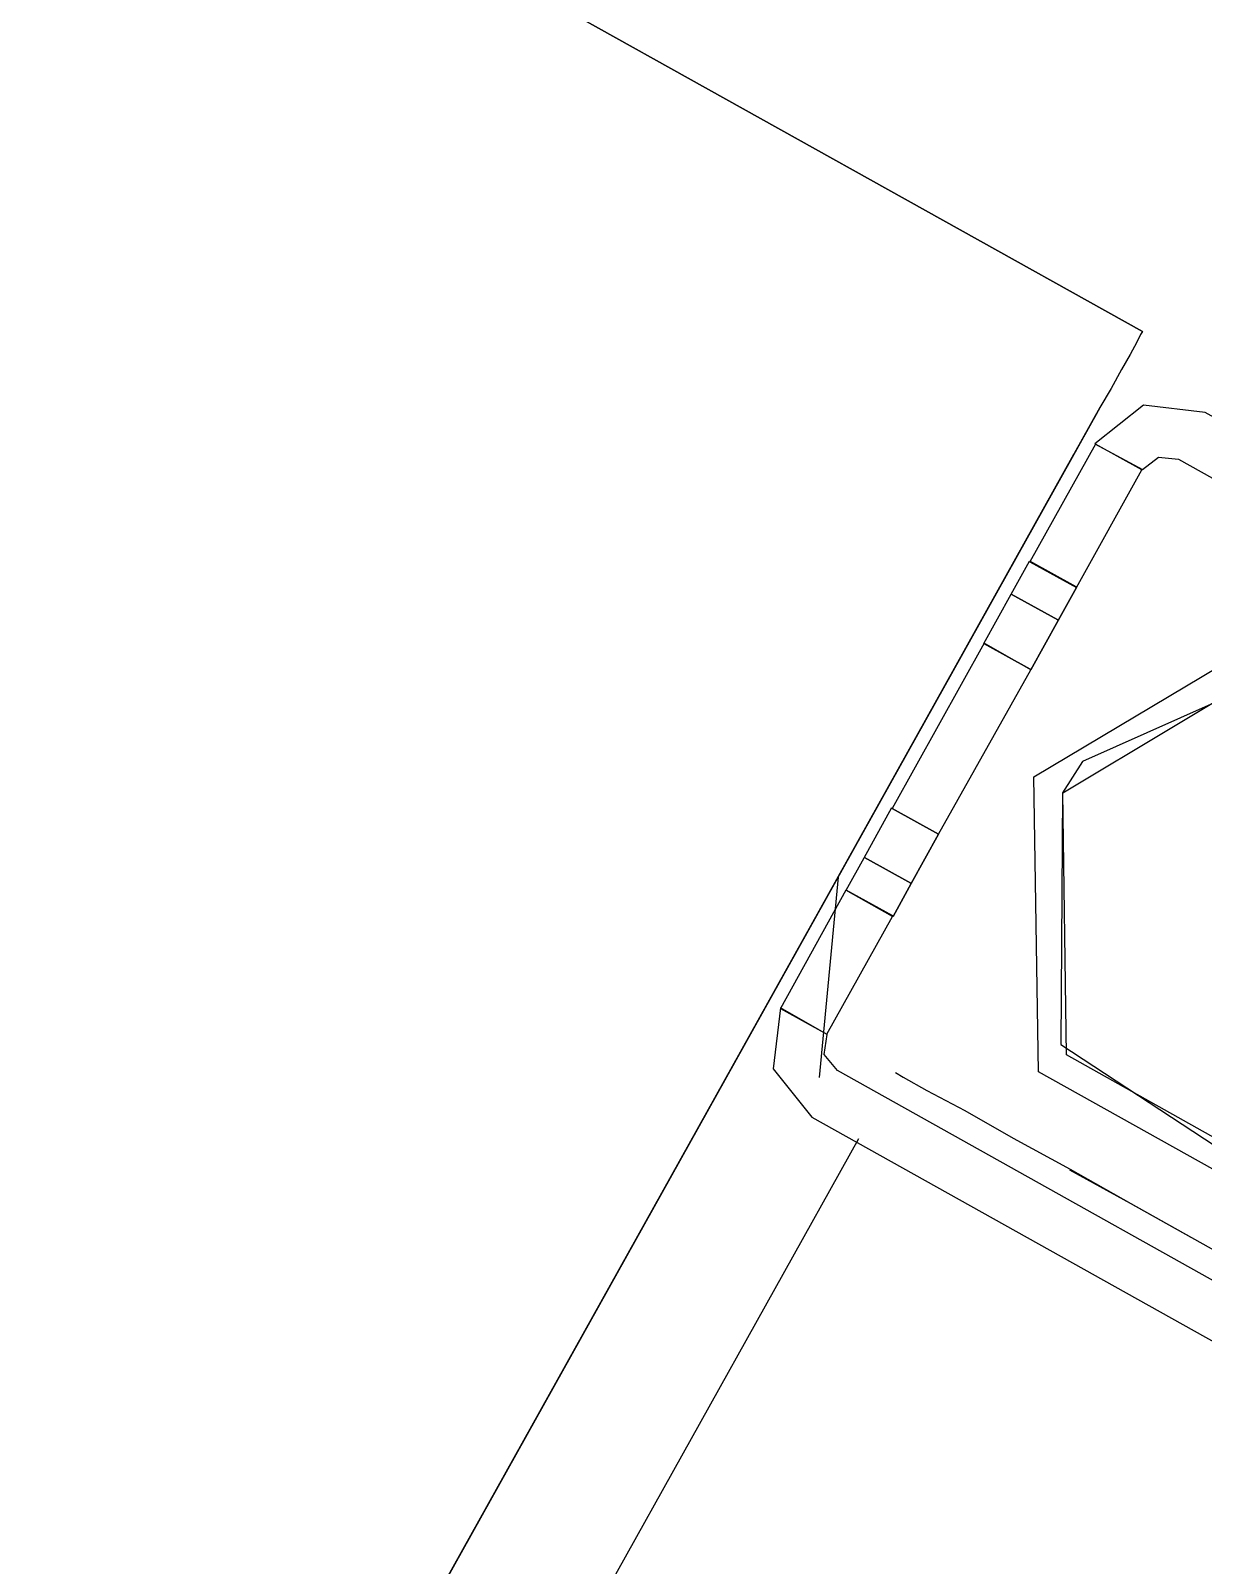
# Model space of a CAD drawing. Header units: metres. Extents: x 2.3 to 42.8, y 0.9 to 31.9.
# Drawn here: x 24.16093 to 24.17809, y 14.94456 to 14.96702 of the extents above; entities that cross this region are included whole.
import ezdxf

# ---------------------------------------------------------------- set-up
doc = ezdxf.new("R2010")
doc.units = ezdxf.units.M
doc.layers.add('PARETI_STRUTTURE', color=7, linetype='Continuous')

msp = doc.modelspace()

# ---------------------------------------------------------------- linework, layer by layer
at = {"layer": 'PARETI_STRUTTURE'}
for points in [[(23.891128, 15.122224), (24.177198, 14.962613)], [(23.891128, 15.122224), (24.177198, 14.962613)], [(24.084435, 14.796372), (24.176574, 14.961497)], [(24.084435, 14.796372), (24.176574, 14.961497)], [(24.186823, 14.955219), (24.186934, 14.956122), (24.186365, 14.95683), (24.178115, 14.961427), (24.177212, 14.961538), (24.176503, 14.960969), (24.177198, 14.960594), (24.177434, 14.960774), (24.177726, 14.960747), (24.185976, 14.956136), (24.18617, 14.955899), (24.186128, 14.955608)], [(24.084434, 14.796348), (24.176545, 14.961445)], [(24.084434, 14.796348), (24.176545, 14.961445)], [(24.084778, 14.79697), (24.176195, 14.960818)], [(24.084778, 14.79697), (24.176195, 14.960818)], [(24.175563, 14.957662), (24.175966, 14.958384), (24.17623, 14.95887), (24.177188, 14.960592), (24.176508, 14.960967), (24.175549, 14.959245), (24.17623, 14.95887), (24.175966, 14.958384)], [(24.176228, 14.958877), (24.175548, 14.959252)], [(24.176228, 14.958877), (24.175548, 14.959252)], [(24.175959, 14.958395), (24.175278, 14.95877)], [(24.175959, 14.958395), (24.175278, 14.95877)], [(24.175563, 14.957662), (24.175966, 14.958384), (24.17623, 14.95887), (24.175966, 14.958384)], [(24.183148, 14.95189), (24.17944, 14.949681), (24.175676, 14.951779), (24.175606, 14.956098), (24.179315, 14.958306), (24.183078, 14.956209)], [(24.174214, 14.955261), (24.175562, 14.957663), (24.174881, 14.958052), (24.173534, 14.955636)], [(24.175556, 14.957673), (24.174876, 14.958048)], [(24.175556, 14.957673), (24.174876, 14.958048)], [(24.176028, 14.955862), (24.176001, 14.952181), (24.17907, 14.950167), (24.182431, 14.951667), (24.182723, 14.952126), (24.182751, 14.955806), (24.179681, 14.95782), (24.17632, 14.95632)], [(24.182724, 14.952126), (24.179433, 14.950154), (24.176085, 14.952029), (24.17603, 14.955862), (24.179321, 14.957834), (24.182669, 14.955959)], [(24.173548, 14.954052), (24.173812, 14.954538), (24.174214, 14.955261), (24.173812, 14.954538)], [(24.173548, 14.954052), (24.173812, 14.954538), (24.174214, 14.955261), (24.173812, 14.954538)], [(24.173809, 14.954541), (24.173128, 14.954916)], [(24.173809, 14.954541), (24.173128, 14.954916)], [(24.17258, 14.952331), (24.173538, 14.954054), (24.172858, 14.954442), (24.171899, 14.952706)], [(24.173542, 14.954063), (24.172862, 14.954438)], [(24.173542, 14.954063), (24.172862, 14.954438)], [(24.18061, 14.946508), (24.181513, 14.946397), (24.182222, 14.946966), (24.181527, 14.947355), (24.181291, 14.947161), (24.180985, 14.947188), (24.172735, 14.951799), (24.172541, 14.952036), (24.172583, 14.952327), (24.171902, 14.952716), (24.171791, 14.951827), (24.17236, 14.951119)]]:
    msp.add_lwpolyline(points, close=True, dxfattribs=at)
for points in [[(24.177198, 14.962613), (23.891128, 15.122224)], [(24.177198, 14.962613), (24.17717, 14.962572), (24.177114, 14.96246), (24.177017, 14.96228), (24.176892, 14.962058), (24.176739, 14.96178), (24.176573, 14.961502), (24.084434, 14.796363)], [(24.176545, 14.961445), (24.084434, 14.796348)], [(24.176195, 14.960818), (24.084778, 14.79697)], [(24.174876, 14.958048), (24.175278, 14.95877), (24.175542, 14.959256)], [(24.174876, 14.958048), (24.175278, 14.95877), (24.175542, 14.959256)], [(24.174876, 14.958048), (24.175278, 14.95877), (24.175542, 14.959256)], [(24.174876, 14.958048), (24.175278, 14.95877), (24.175542, 14.959256)], [(24.174876, 14.958048), (24.175278, 14.95877), (24.175542, 14.959256)], [(24.174876, 14.958048), (24.175278, 14.95877), (24.175542, 14.959256)], [(24.174876, 14.958048), (24.175278, 14.95877), (24.175542, 14.959256)], [(24.174876, 14.958048), (24.175278, 14.95877), (24.175542, 14.959256)], [(24.174876, 14.958048), (24.175278, 14.95877), (24.175542, 14.959256)], [(24.174876, 14.958048), (24.175278, 14.95877), (24.175542, 14.959256)], [(24.174876, 14.958048), (24.175278, 14.95877), (24.175542, 14.959256)], [(24.174876, 14.958048), (24.175278, 14.95877), (24.175542, 14.959256)], [(24.174876, 14.958048), (24.175278, 14.95877), (24.175542, 14.959256)], [(24.174876, 14.958048), (24.175278, 14.95877), (24.175542, 14.959256)], [(24.174876, 14.958048), (24.175278, 14.95877), (24.175542, 14.959256)], [(24.174876, 14.958048), (24.175278, 14.95877), (24.175542, 14.959256)], [(24.174876, 14.958048), (24.175278, 14.95877), (24.175542, 14.959256)], [(24.174876, 14.958048), (24.175278, 14.95877), (24.175542, 14.959256)], [(24.174876, 14.958048), (24.175278, 14.95877), (24.175542, 14.959256)], [(24.174876, 14.958048), (24.175278, 14.95877), (24.175542, 14.959256)], [(24.174876, 14.958048), (24.175278, 14.95877), (24.175542, 14.959256)], [(24.174876, 14.958048), (24.175278, 14.95877), (24.175542, 14.959256)], [(24.174876, 14.958048), (24.175278, 14.95877), (24.175542, 14.959256)], [(24.174876, 14.958048), (24.175278, 14.95877), (24.175542, 14.959256)], [(24.174876, 14.958048), (24.175278, 14.95877), (24.175542, 14.959256)], [(24.174876, 14.958048), (24.175278, 14.95877), (24.175542, 14.959256)], [(24.174876, 14.958048), (24.175278, 14.95877), (24.175542, 14.959256)], [(24.174876, 14.958048), (24.175278, 14.95877), (24.175542, 14.959256)], [(24.174876, 14.958048), (24.175278, 14.95877), (24.175542, 14.959256)], [(24.174876, 14.958048), (24.175278, 14.95877), (24.175542, 14.959256)], [(24.174876, 14.958048), (24.175278, 14.95877), (24.175542, 14.959256)], [(24.174876, 14.958048), (24.175278, 14.95877), (24.175542, 14.959256)], [(24.174876, 14.958048), (24.175278, 14.95877), (24.175542, 14.959256)], [(24.174876, 14.958048), (24.175278, 14.95877), (24.175542, 14.959256)], [(24.174876, 14.958048), (24.175278, 14.95877), (24.175542, 14.959256)], [(24.174876, 14.958048), (24.175278, 14.95877), (24.175542, 14.959256)], [(24.174876, 14.958048), (24.175278, 14.95877), (24.175542, 14.959256)], [(24.174876, 14.958048), (24.175278, 14.95877), (24.175542, 14.959256)], [(24.174876, 14.958048), (24.175278, 14.95877), (24.175542, 14.959256)], [(24.174876, 14.958048), (24.175278, 14.95877), (24.175542, 14.959256)], [(24.174876, 14.958048), (24.175278, 14.95877), (24.175542, 14.959256)], [(24.174876, 14.958048), (24.175278, 14.95877), (24.175542, 14.959256)], [(24.174876, 14.958048), (24.175278, 14.95877), (24.175542, 14.959256)], [(24.174876, 14.958048), (24.175278, 14.95877), (24.175542, 14.959256)], [(24.174876, 14.958048), (24.175278, 14.95877), (24.175542, 14.959256)], [(24.174876, 14.958048), (24.175278, 14.95877), (24.175542, 14.959256)], [(24.174876, 14.958048), (24.175278, 14.95877), (24.175542, 14.959256)], [(24.174876, 14.958048), (24.175278, 14.95877), (24.175542, 14.959256)], [(24.174876, 14.958048), (24.175278, 14.95877), (24.175542, 14.959256)], [(24.174876, 14.958048), (24.175278, 14.95877), (24.175542, 14.959256)], [(24.174876, 14.958048), (24.175278, 14.95877), (24.175542, 14.959256)], [(24.174876, 14.958048), (24.175278, 14.95877), (24.175542, 14.959256)], [(24.174876, 14.958048), (24.175278, 14.95877), (24.175542, 14.959256)], [(24.174876, 14.958048), (24.175278, 14.95877), (24.175542, 14.959256)], [(24.175548, 14.959252), (24.176228, 14.958877)], [(24.175548, 14.959252), (24.176228, 14.958877)], [(24.175548, 14.959252), (24.176228, 14.958877)], [(24.175548, 14.959252), (24.176228, 14.958877)], [(24.175548, 14.959252), (24.176228, 14.958877)], [(24.175548, 14.959252), (24.176228, 14.958877)], [(24.175548, 14.959252), (24.176228, 14.958877)], [(24.175548, 14.959252), (24.176228, 14.958877)], [(24.175548, 14.959252), (24.176228, 14.958877)], [(24.175548, 14.959252), (24.176228, 14.958877)], [(24.175548, 14.959252), (24.176228, 14.958877)], [(24.175548, 14.959252), (24.176228, 14.958877)], [(24.175548, 14.959252), (24.176228, 14.958877)], [(24.175548, 14.959252), (24.176228, 14.958877)], [(24.175548, 14.959252), (24.176228, 14.958877)], [(24.175548, 14.959252), (24.176228, 14.958877)], [(24.175548, 14.959252), (24.176228, 14.958877)], [(24.175548, 14.959252), (24.176228, 14.958877)], [(24.175548, 14.959252), (24.176228, 14.958877)], [(24.175548, 14.959252), (24.176228, 14.958877)], [(24.175548, 14.959252), (24.176228, 14.958877)], [(24.175548, 14.959252), (24.176228, 14.958877)], [(24.175548, 14.959252), (24.176228, 14.958877)], [(24.175548, 14.959252), (24.176228, 14.958877)], [(24.175548, 14.959252), (24.176228, 14.958877)], [(24.175548, 14.959252), (24.176228, 14.958877)], [(24.175548, 14.959252), (24.176228, 14.958877)], [(24.175548, 14.959252), (24.176228, 14.958877)], [(24.175548, 14.959252), (24.176228, 14.958877)], [(24.175548, 14.959252), (24.176228, 14.958877)], [(24.175548, 14.959252), (24.176228, 14.958877)], [(24.175548, 14.959252), (24.176228, 14.958877)], [(24.175548, 14.959252), (24.176228, 14.958877)], [(24.175548, 14.959252), (24.176228, 14.958877)], [(24.175548, 14.959252), (24.176228, 14.958877)], [(24.175548, 14.959252), (24.176228, 14.958877)], [(24.175548, 14.959252), (24.176228, 14.958877)], [(24.175548, 14.959252), (24.176228, 14.958877)], [(24.175548, 14.959252), (24.176228, 14.958877)], [(24.175548, 14.959252), (24.176228, 14.958877)], [(24.175548, 14.959252), (24.176228, 14.958877)], [(24.175548, 14.959252), (24.176228, 14.958877)], [(24.175548, 14.959252), (24.176228, 14.958877)], [(24.175548, 14.959252), (24.176228, 14.958877)], [(24.175548, 14.959252), (24.176228, 14.958877)], [(24.175548, 14.959252), (24.176228, 14.958877)], [(24.175548, 14.959252), (24.176228, 14.958877)], [(24.175548, 14.959252), (24.176228, 14.958877)], [(24.175548, 14.959252), (24.176228, 14.958877)], [(24.175548, 14.959252), (24.176228, 14.958877)], [(24.175278, 14.95877), (24.175959, 14.958395)], [(24.175278, 14.95877), (24.175959, 14.958395)], [(24.175278, 14.95877), (24.175959, 14.958395)], [(24.175278, 14.95877), (24.175959, 14.958395)], [(24.175278, 14.95877), (24.175959, 14.958395)], [(24.175278, 14.95877), (24.175959, 14.958395)], [(24.175278, 14.95877), (24.175959, 14.958395)], [(24.175278, 14.95877), (24.175959, 14.958395)], [(24.175278, 14.95877), (24.175959, 14.958395)], [(24.175278, 14.95877), (24.175959, 14.958395)], [(24.175278, 14.95877), (24.175959, 14.958395)], [(24.175278, 14.95877), (24.175959, 14.958395)], [(24.175278, 14.95877), (24.175959, 14.958395)], [(24.175278, 14.95877), (24.175959, 14.958395)], [(24.175278, 14.95877), (24.175959, 14.958395)], [(24.175278, 14.95877), (24.175959, 14.958395)], [(24.175278, 14.95877), (24.175959, 14.958395)], [(24.175278, 14.95877), (24.175959, 14.958395)], [(24.175278, 14.95877), (24.175959, 14.958395)], [(24.175278, 14.95877), (24.175959, 14.958395)], [(24.175278, 14.95877), (24.175959, 14.958395)], [(24.175278, 14.95877), (24.175959, 14.958395)], [(24.175278, 14.95877), (24.175959, 14.958395)], [(24.175278, 14.95877), (24.175959, 14.958395)], [(24.175278, 14.95877), (24.175959, 14.958395)], [(24.175278, 14.95877), (24.175959, 14.958395)], [(24.175278, 14.95877), (24.175959, 14.958395)], [(24.175278, 14.95877), (24.175959, 14.958395)], [(24.175278, 14.95877), (24.175959, 14.958395)], [(24.175278, 14.95877), (24.175959, 14.958395)], [(24.175278, 14.95877), (24.175959, 14.958395)], [(24.175278, 14.95877), (24.175959, 14.958395)], [(24.175278, 14.95877), (24.175959, 14.958395)], [(24.175278, 14.95877), (24.175959, 14.958395)], [(24.175278, 14.95877), (24.175959, 14.958395)], [(24.175278, 14.95877), (24.175959, 14.958395)], [(24.175278, 14.95877), (24.175959, 14.958395)], [(24.175278, 14.95877), (24.175959, 14.958395)], [(24.175278, 14.95877), (24.175959, 14.958395)], [(24.175278, 14.95877), (24.175959, 14.958395)], [(24.175278, 14.95877), (24.175959, 14.958395)], [(24.175278, 14.95877), (24.175959, 14.958395)], [(24.175278, 14.95877), (24.175959, 14.958395)], [(24.175278, 14.95877), (24.175959, 14.958395)], [(24.175278, 14.95877), (24.175959, 14.958395)], [(24.175278, 14.95877), (24.175959, 14.958395)], [(24.175278, 14.95877), (24.175959, 14.958395)], [(24.175278, 14.95877), (24.175959, 14.958395)], [(24.175278, 14.95877), (24.175959, 14.958395)], [(24.175278, 14.95877), (24.175959, 14.958395)], [(24.175278, 14.95877), (24.175959, 14.958395)], [(24.175278, 14.95877), (24.175959, 14.958395)], [(24.175278, 14.95877), (24.175959, 14.958395)], [(24.175278, 14.95877), (24.175959, 14.958395)], [(24.175278, 14.95877), (24.175959, 14.958395)], [(24.175278, 14.95877), (24.175959, 14.958395)], [(24.175278, 14.95877), (24.175959, 14.958395)], [(24.175278, 14.95877), (24.175959, 14.958395)], [(24.175278, 14.95877), (24.175959, 14.958395)], [(24.175278, 14.95877), (24.175959, 14.958395)], [(24.175278, 14.95877), (24.175959, 14.958395)], [(24.175278, 14.95877), (24.175959, 14.958395)], [(24.175278, 14.95877), (24.175959, 14.958395)], [(24.175278, 14.95877), (24.175959, 14.958395)], [(24.175278, 14.95877), (24.175959, 14.958395)], [(24.175278, 14.95877), (24.175959, 14.958395)], [(24.175278, 14.95877), (24.175959, 14.958395)], [(24.175278, 14.95877), (24.175959, 14.958395)], [(24.175278, 14.95877), (24.175959, 14.958395)], [(24.175278, 14.95877), (24.175959, 14.958395)], [(24.175278, 14.95877), (24.175959, 14.958395)], [(24.175278, 14.95877), (24.175959, 14.958395)], [(24.175278, 14.95877), (24.175959, 14.958395)], [(24.175278, 14.95877), (24.175959, 14.958395)], [(24.175278, 14.95877), (24.175959, 14.958395)], [(24.175278, 14.95877), (24.175959, 14.958395)], [(24.175278, 14.95877), (24.175959, 14.958395)], [(24.175278, 14.95877), (24.175959, 14.958395)], [(24.175278, 14.95877), (24.175959, 14.958395)], [(24.175278, 14.95877), (24.175959, 14.958395)], [(24.175278, 14.95877), (24.175959, 14.958395)], [(24.175278, 14.95877), (24.175959, 14.958395)], [(24.175278, 14.95877), (24.175959, 14.958395)], [(24.175278, 14.95877), (24.175959, 14.958395)], [(24.175278, 14.95877), (24.175959, 14.958395)], [(24.175278, 14.95877), (24.175959, 14.958395)], [(24.175278, 14.95877), (24.175959, 14.958395)], [(24.175278, 14.95877), (24.175959, 14.958395)], [(24.175278, 14.95877), (24.175959, 14.958395)], [(24.175278, 14.95877), (24.175959, 14.958395)], [(24.175278, 14.95877), (24.175959, 14.958395)], [(24.175278, 14.95877), (24.175959, 14.958395)], [(24.175278, 14.95877), (24.175959, 14.958395)], [(24.175278, 14.95877), (24.175959, 14.958395)], [(24.175278, 14.95877), (24.175959, 14.958395)], [(24.175278, 14.95877), (24.175959, 14.958395)], [(24.175278, 14.95877), (24.175959, 14.958395)], [(24.175278, 14.95877), (24.175959, 14.958395)], [(24.175278, 14.95877), (24.175959, 14.958395)], [(24.175278, 14.95877), (24.175959, 14.958395)], [(24.175278, 14.95877), (24.175959, 14.958395)], [(24.175278, 14.95877), (24.175959, 14.958395)], [(24.175278, 14.95877), (24.175959, 14.958395)], [(24.175278, 14.95877), (24.175959, 14.958395)], [(24.17623, 14.95887), (24.175966, 14.958384), (24.175563, 14.957662)], [(24.17623, 14.95887), (24.175966, 14.958384), (24.175563, 14.957662)], [(24.17623, 14.95887), (24.175966, 14.958384), (24.175563, 14.957662)], [(24.17623, 14.95887), (24.175966, 14.958384), (24.175563, 14.957662)], [(24.17623, 14.95887), (24.175966, 14.958384), (24.175563, 14.957662)], [(24.17623, 14.95887), (24.175966, 14.958384), (24.175563, 14.957662)], [(24.17623, 14.95887), (24.175966, 14.958384), (24.175563, 14.957662)], [(24.17623, 14.95887), (24.175966, 14.958384), (24.175563, 14.957662)], [(24.17623, 14.95887), (24.175966, 14.958384), (24.175563, 14.957662)], [(24.17623, 14.95887), (24.175966, 14.958384), (24.175563, 14.957662)], [(24.17623, 14.95887), (24.175966, 14.958384), (24.175563, 14.957662)], [(24.17623, 14.95887), (24.175966, 14.958384), (24.175563, 14.957662)], [(24.17623, 14.95887), (24.175966, 14.958384), (24.175563, 14.957662)], [(24.17623, 14.95887), (24.175966, 14.958384), (24.175563, 14.957662)], [(24.17623, 14.95887), (24.175966, 14.958384), (24.175563, 14.957662)], [(24.17623, 14.95887), (24.175966, 14.958384), (24.175563, 14.957662)], [(24.17623, 14.95887), (24.175966, 14.958384), (24.175563, 14.957662)], [(24.17623, 14.95887), (24.175966, 14.958384), (24.175563, 14.957662)], [(24.17623, 14.95887), (24.175966, 14.958384), (24.175563, 14.957662)], [(24.17623, 14.95887), (24.175966, 14.958384), (24.175563, 14.957662)], [(24.17623, 14.95887), (24.175966, 14.958384), (24.175563, 14.957662)], [(24.17623, 14.95887), (24.175966, 14.958384), (24.175563, 14.957662)], [(24.17623, 14.95887), (24.175966, 14.958384), (24.175563, 14.957662)], [(24.17623, 14.95887), (24.175966, 14.958384), (24.175563, 14.957662)], [(24.17623, 14.95887), (24.175966, 14.958384), (24.175563, 14.957662)], [(24.17623, 14.95887), (24.175966, 14.958384), (24.175563, 14.957662)], [(24.17623, 14.95887), (24.175966, 14.958384), (24.175563, 14.957662)], [(24.17623, 14.95887), (24.175966, 14.958384), (24.175563, 14.957662)], [(24.17623, 14.95887), (24.175966, 14.958384), (24.175563, 14.957662)], [(24.17623, 14.95887), (24.175966, 14.958384), (24.175563, 14.957662)], [(24.17623, 14.95887), (24.175966, 14.958384), (24.175563, 14.957662)], [(24.17623, 14.95887), (24.175966, 14.958384), (24.175563, 14.957662)], [(24.17623, 14.95887), (24.175966, 14.958384), (24.175563, 14.957662)], [(24.17623, 14.95887), (24.175966, 14.958384), (24.175563, 14.957662)], [(24.17623, 14.95887), (24.175966, 14.958384), (24.175563, 14.957662)], [(24.17623, 14.95887), (24.175966, 14.958384), (24.175563, 14.957662)], [(24.17623, 14.95887), (24.175966, 14.958384), (24.175563, 14.957662)], [(24.17623, 14.95887), (24.175966, 14.958384), (24.175563, 14.957662)], [(24.17623, 14.95887), (24.175966, 14.958384), (24.175563, 14.957662)], [(24.17623, 14.95887), (24.175966, 14.958384), (24.175563, 14.957662)], [(24.17623, 14.95887), (24.175966, 14.958384), (24.175563, 14.957662)], [(24.17623, 14.95887), (24.175966, 14.958384), (24.175563, 14.957662)], [(24.17623, 14.95887), (24.175966, 14.958384), (24.175563, 14.957662)], [(24.17623, 14.95887), (24.175966, 14.958384), (24.175563, 14.957662)], [(24.17623, 14.95887), (24.175966, 14.958384), (24.175563, 14.957662)], [(24.17623, 14.95887), (24.175966, 14.958384), (24.175563, 14.957662)], [(24.17623, 14.95887), (24.175966, 14.958384), (24.175563, 14.957662)], [(24.17623, 14.95887), (24.175966, 14.958384), (24.175563, 14.957662)], [(24.17623, 14.95887), (24.175966, 14.958384), (24.175563, 14.957662)], [(24.17623, 14.95887), (24.175966, 14.958384), (24.175563, 14.957662)], [(24.174876, 14.958048), (24.175556, 14.957673)], [(24.174876, 14.958048), (24.175556, 14.957673)], [(24.174876, 14.958048), (24.175556, 14.957673)], [(24.174876, 14.958048), (24.175556, 14.957673)], [(24.174876, 14.958048), (24.175556, 14.957673)], [(24.174876, 14.958048), (24.175556, 14.957673)], [(24.174876, 14.958048), (24.175556, 14.957673)], [(24.174876, 14.958048), (24.175556, 14.957673)], [(24.174876, 14.958048), (24.175556, 14.957673)], [(24.174876, 14.958048), (24.175556, 14.957673)], [(24.174876, 14.958048), (24.175556, 14.957673)], [(24.174876, 14.958048), (24.175556, 14.957673)], [(24.174876, 14.958048), (24.175556, 14.957673)], [(24.174876, 14.958048), (24.175556, 14.957673)], [(24.174876, 14.958048), (24.175556, 14.957673)], [(24.174876, 14.958048), (24.175556, 14.957673)], [(24.174876, 14.958048), (24.175556, 14.957673)], [(24.174876, 14.958048), (24.175556, 14.957673)], [(24.174876, 14.958048), (24.175556, 14.957673)], [(24.174876, 14.958048), (24.175556, 14.957673)], [(24.174876, 14.958048), (24.175556, 14.957673)], [(24.174876, 14.958048), (24.175556, 14.957673)], [(24.174876, 14.958048), (24.175556, 14.957673)], [(24.174876, 14.958048), (24.175556, 14.957673)], [(24.174876, 14.958048), (24.175556, 14.957673)], [(24.174876, 14.958048), (24.175556, 14.957673)], [(24.174876, 14.958048), (24.175556, 14.957673)], [(24.174876, 14.958048), (24.175556, 14.957673)], [(24.174876, 14.958048), (24.175556, 14.957673)], [(24.174876, 14.958048), (24.175556, 14.957673)], [(24.174876, 14.958048), (24.175556, 14.957673)], [(24.174876, 14.958048), (24.175556, 14.957673)], [(24.174876, 14.958048), (24.175556, 14.957673)], [(24.174876, 14.958048), (24.175556, 14.957673)], [(24.174876, 14.958048), (24.175556, 14.957673)], [(24.174876, 14.958048), (24.175556, 14.957673)], [(24.174876, 14.958048), (24.175556, 14.957673)], [(24.174876, 14.958048), (24.175556, 14.957673)], [(24.174876, 14.958048), (24.175556, 14.957673)], [(24.174876, 14.958048), (24.175556, 14.957673)], [(24.174876, 14.958048), (24.175556, 14.957673)], [(24.174876, 14.958048), (24.175556, 14.957673)], [(24.174876, 14.958048), (24.175556, 14.957673)], [(24.174876, 14.958048), (24.175556, 14.957673)], [(24.174876, 14.958048), (24.175556, 14.957673)], [(24.174876, 14.958048), (24.175556, 14.957673)], [(24.174876, 14.958048), (24.175556, 14.957673)], [(24.174876, 14.958048), (24.175556, 14.957673)], [(24.174876, 14.958048), (24.175556, 14.957673)], [(24.174876, 14.958048), (24.175556, 14.957673)], [(24.172862, 14.954438), (24.173126, 14.954911), (24.173528, 14.955647)], [(24.172862, 14.954438), (24.173126, 14.954911), (24.173528, 14.955647)], [(24.172862, 14.954438), (24.173126, 14.954911), (24.173528, 14.955647)], [(24.172862, 14.954438), (24.173126, 14.954911), (24.173528, 14.955647)], [(24.172862, 14.954438), (24.173126, 14.954911), (24.173528, 14.955647)], [(24.172862, 14.954438), (24.173126, 14.954911), (24.173528, 14.955647)], [(24.172862, 14.954438), (24.173126, 14.954911), (24.173528, 14.955647)], [(24.172862, 14.954438), (24.173126, 14.954911), (24.173528, 14.955647)], [(24.172862, 14.954438), (24.173126, 14.954911), (24.173528, 14.955647)], [(24.172862, 14.954438), (24.173126, 14.954911), (24.173528, 14.955647)], [(24.172862, 14.954438), (24.173126, 14.954911), (24.173528, 14.955647)], [(24.172862, 14.954438), (24.173126, 14.954911), (24.173528, 14.955647)], [(24.172862, 14.954438), (24.173126, 14.954911), (24.173528, 14.955647)], [(24.172862, 14.954438), (24.173126, 14.954911), (24.173528, 14.955647)], [(24.172862, 14.954438), (24.173126, 14.954911), (24.173528, 14.955647)], [(24.172862, 14.954438), (24.173126, 14.954911), (24.173528, 14.955647)], [(24.172862, 14.954438), (24.173126, 14.954911), (24.173528, 14.955647)], [(24.172862, 14.954438), (24.173126, 14.954911), (24.173528, 14.955647)], [(24.172862, 14.954438), (24.173126, 14.954911), (24.173528, 14.955647)], [(24.172862, 14.954438), (24.173126, 14.954911), (24.173528, 14.955647)], [(24.172862, 14.954438), (24.173126, 14.954911), (24.173528, 14.955647)], [(24.172862, 14.954438), (24.173126, 14.954911), (24.173528, 14.955647)], [(24.172862, 14.954438), (24.173126, 14.954911), (24.173528, 14.955647)], [(24.172862, 14.954438), (24.173126, 14.954911), (24.173528, 14.955647)], [(24.172862, 14.954438), (24.173126, 14.954911), (24.173528, 14.955647)], [(24.172862, 14.954438), (24.173126, 14.954911), (24.173528, 14.955647)], [(24.172862, 14.954438), (24.173126, 14.954911), (24.173528, 14.955647)], [(24.172862, 14.954438), (24.173126, 14.954911), (24.173528, 14.955647)], [(24.172862, 14.954438), (24.173126, 14.954911), (24.173528, 14.955647)], [(24.172862, 14.954438), (24.173126, 14.954911), (24.173528, 14.955647)], [(24.172862, 14.954438), (24.173126, 14.954911), (24.173528, 14.955647)], [(24.172862, 14.954438), (24.173126, 14.954911), (24.173528, 14.955647)], [(24.172862, 14.954438), (24.173126, 14.954911), (24.173528, 14.955647)], [(24.172862, 14.954438), (24.173126, 14.954911), (24.173528, 14.955647)], [(24.172862, 14.954438), (24.173126, 14.954911), (24.173528, 14.955647)], [(24.172862, 14.954438), (24.173126, 14.954911), (24.173528, 14.955647)], [(24.172862, 14.954438), (24.173126, 14.954911), (24.173528, 14.955647)], [(24.172862, 14.954438), (24.173126, 14.954911), (24.173528, 14.955647)], [(24.172862, 14.954438), (24.173126, 14.954911), (24.173528, 14.955647)], [(24.172862, 14.954438), (24.173126, 14.954911), (24.173528, 14.955647)], [(24.172862, 14.954438), (24.173126, 14.954911), (24.173528, 14.955647)], [(24.172862, 14.954438), (24.173126, 14.954911), (24.173528, 14.955647)], [(24.172862, 14.954438), (24.173126, 14.954911), (24.173528, 14.955647)], [(24.172862, 14.954438), (24.173126, 14.954911), (24.173528, 14.955647)], [(24.172862, 14.954438), (24.173126, 14.954911), (24.173528, 14.955647)], [(24.172862, 14.954438), (24.173126, 14.954911), (24.173528, 14.955647)], [(24.172862, 14.954438), (24.173126, 14.954911), (24.173528, 14.955647)], [(24.172862, 14.954438), (24.173126, 14.954911), (24.173528, 14.955647)], [(24.172862, 14.954438), (24.173126, 14.954911), (24.173528, 14.955647)], [(24.172862, 14.954438), (24.173126, 14.954911), (24.173528, 14.955647)], [(24.172862, 14.954438), (24.173126, 14.954911), (24.173528, 14.955647)], [(24.172862, 14.954438), (24.173126, 14.954911), (24.173528, 14.955647)], [(24.172862, 14.954438), (24.173126, 14.954911), (24.173528, 14.955647)], [(24.172862, 14.954438), (24.173126, 14.954911), (24.173528, 14.955647)], [(24.174214, 14.955261), (24.173534, 14.955636)], [(24.174214, 14.955261), (24.173534, 14.955636)], [(24.174214, 14.955261), (24.173534, 14.955636)], [(24.174214, 14.955261), (24.173534, 14.955636)], [(24.174214, 14.955261), (24.173534, 14.955636)], [(24.174214, 14.955261), (24.173534, 14.955636)], [(24.174214, 14.955261), (24.173534, 14.955636)], [(24.174214, 14.955261), (24.173534, 14.955636)], [(24.174214, 14.955261), (24.173534, 14.955636)], [(24.174214, 14.955261), (24.173534, 14.955636)], [(24.174214, 14.955261), (24.173534, 14.955636)], [(24.174214, 14.955261), (24.173534, 14.955636)], [(24.174214, 14.955261), (24.173534, 14.955636)], [(24.174214, 14.955261), (24.173534, 14.955636)], [(24.174214, 14.955261), (24.173534, 14.955636)], [(24.174214, 14.955261), (24.173534, 14.955636)], [(24.174214, 14.955261), (24.173534, 14.955636)], [(24.174214, 14.955261), (24.173534, 14.955636)], [(24.174214, 14.955261), (24.173534, 14.955636)], [(24.174214, 14.955261), (24.173534, 14.955636)], [(24.174214, 14.955261), (24.173534, 14.955636)], [(24.174214, 14.955261), (24.173534, 14.955636)], [(24.174214, 14.955261), (24.173534, 14.955636)], [(24.174214, 14.955261), (24.173534, 14.955636)], [(24.174214, 14.955261), (24.173534, 14.955636)], [(24.174214, 14.955261), (24.173534, 14.955636)], [(24.174214, 14.955261), (24.173534, 14.955636)], [(24.174214, 14.955261), (24.173534, 14.955636)], [(24.174214, 14.955261), (24.173534, 14.955636)], [(24.174214, 14.955261), (24.173534, 14.955636)], [(24.174214, 14.955261), (24.173534, 14.955636)], [(24.174214, 14.955261), (24.173534, 14.955636)], [(24.174214, 14.955261), (24.173534, 14.955636)], [(24.174214, 14.955261), (24.173534, 14.955636)], [(24.174214, 14.955261), (24.173534, 14.955636)], [(24.174214, 14.955261), (24.173534, 14.955636)], [(24.174214, 14.955261), (24.173534, 14.955636)], [(24.174214, 14.955261), (24.173534, 14.955636)], [(24.174214, 14.955261), (24.173534, 14.955636)], [(24.174214, 14.955261), (24.173534, 14.955636)], [(24.174214, 14.955261), (24.173534, 14.955636)], [(24.174214, 14.955261), (24.173534, 14.955636)], [(24.174214, 14.955261), (24.173534, 14.955636)], [(24.174214, 14.955261), (24.173534, 14.955636)], [(24.174214, 14.955261), (24.173534, 14.955636)], [(24.174214, 14.955261), (24.173534, 14.955636)], [(24.174214, 14.955261), (24.173534, 14.955636)], [(24.174214, 14.955261), (24.173534, 14.955636)], [(24.174214, 14.955261), (24.173534, 14.955636)], [(24.174214, 14.955261), (24.173534, 14.955636)], [(24.174214, 14.955261), (24.173534, 14.955636)], [(24.174214, 14.955261), (24.173534, 14.955636)], [(24.174214, 14.955261), (24.173534, 14.955636)], [(24.174214, 14.955261), (24.173534, 14.955636)], [(24.174214, 14.955261), (24.173812, 14.954538), (24.173548, 14.954052)], [(24.174214, 14.955261), (24.173812, 14.954538), (24.173548, 14.954052)], [(24.174214, 14.955261), (24.173812, 14.954538), (24.173548, 14.954052)], [(24.174214, 14.955261), (24.173812, 14.954538), (24.173548, 14.954052)], [(24.174214, 14.955261), (24.173812, 14.954538), (24.173548, 14.954052)], [(24.174214, 14.955261), (24.173812, 14.954538), (24.173548, 14.954052)], [(24.174214, 14.955261), (24.173812, 14.954538), (24.173548, 14.954052)], [(24.174214, 14.955261), (24.173812, 14.954538), (24.173548, 14.954052)], [(24.174214, 14.955261), (24.173812, 14.954538), (24.173548, 14.954052)], [(24.174214, 14.955261), (24.173812, 14.954538), (24.173548, 14.954052)], [(24.174214, 14.955261), (24.173812, 14.954538), (24.173548, 14.954052)], [(24.174214, 14.955261), (24.173812, 14.954538), (24.173548, 14.954052)], [(24.174214, 14.955261), (24.173812, 14.954538), (24.173548, 14.954052)], [(24.174214, 14.955261), (24.173812, 14.954538), (24.173548, 14.954052)], [(24.174214, 14.955261), (24.173812, 14.954538), (24.173548, 14.954052)], [(24.174214, 14.955261), (24.173812, 14.954538), (24.173548, 14.954052)], [(24.174214, 14.955261), (24.173812, 14.954538), (24.173548, 14.954052)], [(24.174214, 14.955261), (24.173812, 14.954538), (24.173548, 14.954052)], [(24.174214, 14.955261), (24.173812, 14.954538), (24.173548, 14.954052)], [(24.174214, 14.955261), (24.173812, 14.954538), (24.173548, 14.954052)], [(24.174214, 14.955261), (24.173812, 14.954538), (24.173548, 14.954052)], [(24.174214, 14.955261), (24.173812, 14.954538), (24.173548, 14.954052)], [(24.174214, 14.955261), (24.173812, 14.954538), (24.173548, 14.954052)], [(24.174214, 14.955261), (24.173812, 14.954538), (24.173548, 14.954052)], [(24.174214, 14.955261), (24.173812, 14.954538), (24.173548, 14.954052)], [(24.174214, 14.955261), (24.173812, 14.954538), (24.173548, 14.954052)], [(24.174214, 14.955261), (24.173812, 14.954538), (24.173548, 14.954052)], [(24.174214, 14.955261), (24.173812, 14.954538), (24.173548, 14.954052)], [(24.174214, 14.955261), (24.173812, 14.954538), (24.173548, 14.954052)], [(24.174214, 14.955261), (24.173812, 14.954538), (24.173548, 14.954052)], [(24.174214, 14.955261), (24.173812, 14.954538), (24.173548, 14.954052)], [(24.174214, 14.955261), (24.173812, 14.954538), (24.173548, 14.954052)], [(24.174214, 14.955261), (24.173812, 14.954538), (24.173548, 14.954052)], [(24.174214, 14.955261), (24.173812, 14.954538), (24.173548, 14.954052)], [(24.174214, 14.955261), (24.173812, 14.954538), (24.173548, 14.954052)], [(24.174214, 14.955261), (24.173812, 14.954538), (24.173548, 14.954052)], [(24.174214, 14.955261), (24.173812, 14.954538), (24.173548, 14.954052)], [(24.174214, 14.955261), (24.173812, 14.954538), (24.173548, 14.954052)], [(24.174214, 14.955261), (24.173812, 14.954538), (24.173548, 14.954052)], [(24.174214, 14.955261), (24.173812, 14.954538), (24.173548, 14.954052)], [(24.174214, 14.955261), (24.173812, 14.954538), (24.173548, 14.954052)], [(24.174214, 14.955261), (24.173812, 14.954538), (24.173548, 14.954052)], [(24.174214, 14.955261), (24.173812, 14.954538), (24.173548, 14.954052)], [(24.174214, 14.955261), (24.173812, 14.954538), (24.173548, 14.954052)], [(24.174214, 14.955261), (24.173812, 14.954538), (24.173548, 14.954052)], [(24.174214, 14.955261), (24.173812, 14.954538), (24.173548, 14.954052)], [(24.174214, 14.955261), (24.173812, 14.954538), (24.173548, 14.954052)], [(24.174214, 14.955261), (24.173812, 14.954538), (24.173548, 14.954052)], [(24.174214, 14.955261), (24.173812, 14.954538), (24.173548, 14.954052)], [(24.174214, 14.955261), (24.173812, 14.954538), (24.173548, 14.954052)], [(24.173128, 14.954916), (24.173809, 14.954541)], [(24.173128, 14.954916), (24.173809, 14.954541)], [(24.173128, 14.954916), (24.173809, 14.954541)], [(24.173128, 14.954916), (24.173809, 14.954541)], [(24.173128, 14.954916), (24.173809, 14.954541)], [(24.173128, 14.954916), (24.173809, 14.954541)], [(24.173128, 14.954916), (24.173809, 14.954541)], [(24.173128, 14.954916), (24.173809, 14.954541)], [(24.173128, 14.954916), (24.173809, 14.954541)], [(24.173128, 14.954916), (24.173809, 14.954541)], [(24.173128, 14.954916), (24.173809, 14.954541)], [(24.173128, 14.954916), (24.173809, 14.954541)], [(24.173128, 14.954916), (24.173809, 14.954541)], [(24.173128, 14.954916), (24.173809, 14.954541)], [(24.173128, 14.954916), (24.173809, 14.954541)], [(24.173128, 14.954916), (24.173809, 14.954541)], [(24.173128, 14.954916), (24.173809, 14.954541)], [(24.173128, 14.954916), (24.173809, 14.954541)], [(24.173128, 14.954916), (24.173809, 14.954541)], [(24.173128, 14.954916), (24.173809, 14.954541)], [(24.173128, 14.954916), (24.173809, 14.954541)], [(24.173128, 14.954916), (24.173809, 14.954541)], [(24.173128, 14.954916), (24.173809, 14.954541)], [(24.173128, 14.954916), (24.173809, 14.954541)], [(24.173128, 14.954916), (24.173809, 14.954541)], [(24.173128, 14.954916), (24.173809, 14.954541)], [(24.173128, 14.954916), (24.173809, 14.954541)], [(24.173128, 14.954916), (24.173809, 14.954541)], [(24.173128, 14.954916), (24.173809, 14.954541)], [(24.173128, 14.954916), (24.173809, 14.954541)], [(24.173128, 14.954916), (24.173809, 14.954541)], [(24.173128, 14.954916), (24.173809, 14.954541)], [(24.173128, 14.954916), (24.173809, 14.954541)], [(24.173128, 14.954916), (24.173809, 14.954541)], [(24.173128, 14.954916), (24.173809, 14.954541)], [(24.173128, 14.954916), (24.173809, 14.954541)], [(24.173128, 14.954916), (24.173809, 14.954541)], [(24.173128, 14.954916), (24.173809, 14.954541)], [(24.173128, 14.954916), (24.173809, 14.954541)], [(24.173128, 14.954916), (24.173809, 14.954541)], [(24.173128, 14.954916), (24.173809, 14.954541)], [(24.173128, 14.954916), (24.173809, 14.954541)], [(24.173128, 14.954916), (24.173809, 14.954541)], [(24.173128, 14.954916), (24.173809, 14.954541)], [(24.173128, 14.954916), (24.173809, 14.954541)], [(24.173128, 14.954916), (24.173809, 14.954541)], [(24.173128, 14.954916), (24.173809, 14.954541)], [(24.173128, 14.954916), (24.173809, 14.954541)], [(24.173128, 14.954916), (24.173809, 14.954541)], [(24.173128, 14.954916), (24.173809, 14.954541)], [(24.173128, 14.954916), (24.173809, 14.954541)], [(24.173128, 14.954916), (24.173809, 14.954541)], [(24.173128, 14.954916), (24.173809, 14.954541)], [(24.173128, 14.954916), (24.173809, 14.954541)], [(24.173128, 14.954916), (24.173809, 14.954541)], [(24.173128, 14.954916), (24.173809, 14.954541)], [(24.173128, 14.954916), (24.173809, 14.954541)], [(24.173128, 14.954916), (24.173809, 14.954541)], [(24.173128, 14.954916), (24.173809, 14.954541)], [(24.173128, 14.954916), (24.173809, 14.954541)], [(24.173128, 14.954916), (24.173809, 14.954541)], [(24.173128, 14.954916), (24.173809, 14.954541)], [(24.173128, 14.954916), (24.173809, 14.954541)], [(24.173128, 14.954916), (24.173809, 14.954541)], [(24.173128, 14.954916), (24.173809, 14.954541)], [(24.173128, 14.954916), (24.173809, 14.954541)], [(24.173128, 14.954916), (24.173809, 14.954541)], [(24.173128, 14.954916), (24.173809, 14.954541)], [(24.173128, 14.954916), (24.173809, 14.954541)], [(24.173128, 14.954916), (24.173809, 14.954541)], [(24.173128, 14.954916), (24.173809, 14.954541)], [(24.173128, 14.954916), (24.173809, 14.954541)], [(24.173128, 14.954916), (24.173809, 14.954541)], [(24.173128, 14.954916), (24.173809, 14.954541)], [(24.173128, 14.954916), (24.173809, 14.954541)], [(24.173128, 14.954916), (24.173809, 14.954541)], [(24.173128, 14.954916), (24.173809, 14.954541)], [(24.173128, 14.954916), (24.173809, 14.954541)], [(24.173128, 14.954916), (24.173809, 14.954541)], [(24.173128, 14.954916), (24.173809, 14.954541)], [(24.173128, 14.954916), (24.173809, 14.954541)], [(24.173128, 14.954916), (24.173809, 14.954541)], [(24.173128, 14.954916), (24.173809, 14.954541)], [(24.173128, 14.954916), (24.173809, 14.954541)], [(24.173128, 14.954916), (24.173809, 14.954541)], [(24.173128, 14.954916), (24.173809, 14.954541)], [(24.173128, 14.954916), (24.173809, 14.954541)], [(24.173128, 14.954916), (24.173809, 14.954541)], [(24.173128, 14.954916), (24.173809, 14.954541)], [(24.173128, 14.954916), (24.173809, 14.954541)], [(24.173128, 14.954916), (24.173809, 14.954541)], [(24.173128, 14.954916), (24.173809, 14.954541)], [(24.173128, 14.954916), (24.173809, 14.954541)], [(24.173128, 14.954916), (24.173809, 14.954541)], [(24.173128, 14.954916), (24.173809, 14.954541)], [(24.173128, 14.954916), (24.173809, 14.954541)], [(24.173128, 14.954916), (24.173809, 14.954541)], [(24.173128, 14.954916), (24.173809, 14.954541)], [(24.173128, 14.954916), (24.173809, 14.954541)], [(24.173128, 14.954916), (24.173809, 14.954541)], [(24.173128, 14.954916), (24.173809, 14.954541)], [(24.173128, 14.954916), (24.173809, 14.954541)], [(24.173128, 14.954916), (24.173809, 14.954541)], [(24.173128, 14.954916), (24.173809, 14.954541)], [(24.172742, 14.954629), (24.172464, 14.951698)], [(24.172862, 14.954438), (24.173542, 14.954063)], [(24.172862, 14.954438), (24.173542, 14.954063)], [(24.172862, 14.954438), (24.173542, 14.954063)], [(24.172862, 14.954438), (24.173542, 14.954063)], [(24.172862, 14.954438), (24.173542, 14.954063)], [(24.172862, 14.954438), (24.173542, 14.954063)], [(24.172862, 14.954438), (24.173542, 14.954063)], [(24.172862, 14.954438), (24.173542, 14.954063)], [(24.172862, 14.954438), (24.173542, 14.954063)], [(24.172862, 14.954438), (24.173542, 14.954063)], [(24.172862, 14.954438), (24.173542, 14.954063)], [(24.172862, 14.954438), (24.173542, 14.954063)], [(24.172862, 14.954438), (24.173542, 14.954063)], [(24.172862, 14.954438), (24.173542, 14.954063)], [(24.172862, 14.954438), (24.173542, 14.954063)], [(24.172862, 14.954438), (24.173542, 14.954063)], [(24.172862, 14.954438), (24.173542, 14.954063)], [(24.172862, 14.954438), (24.173542, 14.954063)], [(24.172862, 14.954438), (24.173542, 14.954063)], [(24.172862, 14.954438), (24.173542, 14.954063)], [(24.172862, 14.954438), (24.173542, 14.954063)], [(24.172862, 14.954438), (24.173542, 14.954063)], [(24.172862, 14.954438), (24.173542, 14.954063)], [(24.172862, 14.954438), (24.173542, 14.954063)], [(24.172862, 14.954438), (24.173542, 14.954063)], [(24.172862, 14.954438), (24.173542, 14.954063)], [(24.172862, 14.954438), (24.173542, 14.954063)], [(24.172862, 14.954438), (24.173542, 14.954063)], [(24.172862, 14.954438), (24.173542, 14.954063)], [(24.172862, 14.954438), (24.173542, 14.954063)], [(24.172862, 14.954438), (24.173542, 14.954063)], [(24.172862, 14.954438), (24.173542, 14.954063)], [(24.172862, 14.954438), (24.173542, 14.954063)], [(24.172862, 14.954438), (24.173542, 14.954063)], [(24.172862, 14.954438), (24.173542, 14.954063)], [(24.172862, 14.954438), (24.173542, 14.954063)], [(24.172862, 14.954438), (24.173542, 14.954063)], [(24.172862, 14.954438), (24.173542, 14.954063)], [(24.172862, 14.954438), (24.173542, 14.954063)], [(24.172862, 14.954438), (24.173542, 14.954063)], [(24.172862, 14.954438), (24.173542, 14.954063)], [(24.172862, 14.954438), (24.173542, 14.954063)], [(24.172862, 14.954438), (24.173542, 14.954063)], [(24.172862, 14.954438), (24.173542, 14.954063)], [(24.172862, 14.954438), (24.173542, 14.954063)], [(24.172862, 14.954438), (24.173542, 14.954063)], [(24.172862, 14.954438), (24.173542, 14.954063)], [(24.172862, 14.954438), (24.173542, 14.954063)], [(24.172862, 14.954438), (24.173542, 14.954063)], [(24.172862, 14.954438), (24.173542, 14.954063)], [(24.173583, 14.951772), (24.173694, 14.951702), (24.174041, 14.951508), (24.174596, 14.951216), (24.175305, 14.950813), (24.176138, 14.950355), (24.177027, 14.949855), (24.177916, 14.949355), (24.178735, 14.948897), (24.179458, 14.948494), (24.179999, 14.948188), (24.180346, 14.947994), (24.180458, 14.947938)], [(24.173042, 14.950802), (24.090028, 14.802011)], [(24.177912, 14.949356), (24.177023, 14.949856), (24.176134, 14.950342)]]:
    msp.add_lwpolyline(points, dxfattribs=at)

doc.saveas('drawing.dxf')
